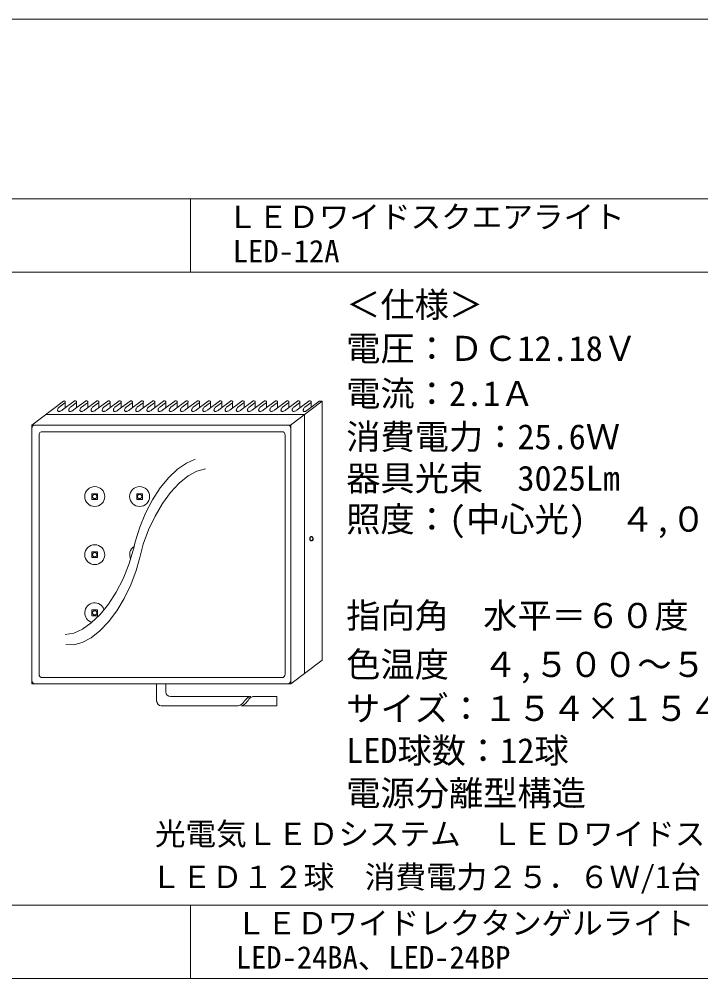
# Model space of a CAD drawing. Units: millimetres, scale not verified. Extents: x -589 to -26, y -1233 to 384.
# Drawn here: x -393.3 to -337.6, y 304.7 to 383.6 of the extents above; entities that cross this region are included whole.
import ezdxf
from ezdxf.enums import TextEntityAlignment as Align

# ---------------------------------------------------------------- set-up
doc = ezdxf.new("R2010")
doc.units = ezdxf.units.MM
doc.header["$LTSCALE"] = 3
doc.linetypes.add('DASHED1', pattern=[1.8, 1.2, -0.6])
for name, color, linetype, lineweight in [('0-0_建築図', 7, 'Continuous', 9), ('0-1', 7, 'Continuous', 18), ('0-2', 7, 'Continuous', 18)]:
    doc.layers.add(name, color=color, linetype=linetype, lineweight=lineweight)
doc.styles.add('ＭＳ ゴシック', font='')
doc.styles.get('ＭＳ ゴシック').set_extended_font_data('MS Gothic')

msp = doc.modelspace()

# ---------------------------------------------------------------- linework, layer by layer
at = {"layer": '0-0_建築図', "lineweight": 18}
for p, q in [((-34.489, 368.953), (-573.989, 368.953)), ((-379.323, 362.953), (-379.323, 368.953)), ((-34.489, 362.953), (-573.989, 362.953)), ((-573.989, 311.165), (-34.489, 311.165)), ((-379.323, 311.165), (-379.323, 305.165)), ((-34.489, 305.165), (-573.989, 305.165))]:
    msp.add_line(p, q, dxfattribs=at)
msp.add_lwpolyline([(-53.026, -12.539), (-25.899, -12.539), (-25.899, 383.642), (-588.606, 383.642), (-588.606, -12.573)], dxfattribs=at)
at = {"layer": '0-2'}
for p, q in [((-389.704, 352.404), (-392.29, 350.447)), ((-388.822, 352.408), (-389.779, 351.683)), ((-389.582, 352.39), (-389.591, 352.399)), ((-389.555, 352.324), (-389.555, 351.842)), ((-387.909, 352.408), (-388.866, 351.683)), ((-388.714, 352.426), (-388.769, 352.426)), ((-388.628, 352.338), (-388.628, 351.863)), ((-386.995, 352.408), (-387.953, 351.683)), ((-387.798, 352.426), (-387.856, 352.426)), ((-387.712, 352.324), (-387.712, 351.866)), ((-386.082, 352.408), (-387.039, 351.683)), ((-386.885, 352.426), (-386.942, 352.426)), ((-386.798, 352.324), (-386.798, 351.866)), ((-385.169, 352.408), (-386.126, 351.683)), ((-385.972, 352.426), (-386.029, 352.426)), ((-385.885, 352.324), (-385.885, 351.866)), ((-384.255, 352.408), (-385.213, 351.683)), ((-385.058, 352.426), (-385.116, 352.426)), ((-384.972, 352.324), (-384.972, 351.866)), ((-383.342, 352.408), (-384.299, 351.683)), ((-384.202, 352.426), (-384.145, 352.426)), ((-384.058, 352.324), (-384.058, 351.866)), ((-382.429, 352.408), (-383.386, 351.683)), ((-383.231, 352.426), (-383.289, 352.426)), ((-381.515, 352.408), (-382.473, 351.683)), ((-382.318, 352.426), (-382.376, 352.426)), ((-382.232, 352.324), (-382.232, 351.866)), ((-380.602, 352.408), (-381.559, 351.683)), ((-381.405, 352.426), (-381.462, 352.426)), ((-381.318, 352.324), (-381.318, 351.814)), ((-379.689, 352.408), (-380.646, 351.683)), ((-380.491, 352.426), (-380.549, 352.426)), ((-380.405, 352.324), (-380.405, 351.866)), ((-378.775, 352.408), (-379.733, 351.683)), ((-379.578, 352.426), (-379.636, 352.426)), ((-377.862, 352.408), (-378.819, 351.683)), ((-378.665, 352.426), (-378.722, 352.426)), ((-378.578, 352.324), (-378.578, 351.866)), ((-376.949, 352.408), (-377.906, 351.683)), ((-377.751, 352.426), (-377.809, 352.426)), ((-377.665, 352.324), (-377.665, 351.866)), ((-376.035, 352.408), (-376.993, 351.683)), ((-376.838, 352.426), (-376.896, 352.426)), ((-376.752, 352.324), (-376.752, 351.866)), ((-375.122, 352.408), (-376.079, 351.683)), ((-375.925, 352.426), (-375.982, 352.426)), ((-374.209, 352.408), (-375.166, 351.683)), ((-375.011, 352.426), (-375.069, 352.426)), ((-374.925, 352.324), (-374.925, 351.866)), ((-373.295, 352.408), (-374.253, 351.683)), ((-374.156, 352.426), (-374.098, 352.426)), ((-374.012, 352.324), (-374.012, 351.866)), ((-372.382, 352.408), (-373.339, 351.683)), ((-373.242, 352.426), (-373.185, 352.426)), ((-373.098, 352.324), (-373.098, 351.866)), ((-371.469, 352.408), (-372.426, 351.683)), ((-372.271, 352.426), (-372.329, 352.426)), ((-372.185, 352.324), (-372.185, 351.866)), ((-370.555, 352.408), (-371.513, 351.683)), ((-371.358, 352.426), (-371.416, 352.426)), ((-371.272, 352.324), (-371.272, 351.866)), ((-371.142, 350.432), (-368.545, 352.398)), ((-369.642, 352.408), (-370.599, 351.683)), ((-370.445, 352.426), (-370.502, 352.426)), ((-370.358, 352.324), (-370.358, 351.866)), ((-368.828, 352.38), (-369.92, 351.554)), ((-369.531, 352.426), (-369.589, 352.426)), ((-369.445, 352.324), (-369.445, 351.914)), ((-368.776, 352.398), (-368.545, 352.398)), ((-368.545, 352.398), (-368.545, 331.206)), ((-389.589, 352.256), (-390.055, 351.903)), ((-388.662, 352.268), (-389.132, 351.913)), ((-387.745, 352.268), (-388.229, 351.903)), ((-386.832, 352.268), (-387.315, 351.903)), ((-385.919, 352.268), (-386.39, 351.911)), ((-385.005, 352.268), (-385.489, 351.903)), ((-384.092, 352.268), (-384.575, 351.903)), ((-383.179, 352.268), (-383.662, 351.903)), ((-383.179, 352.268), (-383.179, 351.84)), ((-382.265, 352.268), (-382.737, 351.911)), ((-381.352, 352.268), (-381.824, 351.911)), ((-380.439, 352.268), (-380.922, 351.903)), ((-379.525, 352.268), (-379.997, 351.911)), ((-379.525, 352.268), (-379.525, 351.84)), ((-378.612, 352.268), (-379.095, 351.903)), ((-377.699, 352.268), (-378.182, 351.903)), ((-376.785, 352.268), (-377.269, 351.903)), ((-375.872, 352.268), (-376.355, 351.903)), ((-375.872, 352.268), (-375.872, 351.84)), ((-374.959, 352.268), (-375.43, 351.911)), ((-374.045, 352.268), (-374.517, 351.911)), ((-373.132, 352.268), (-373.615, 351.903)), ((-372.219, 352.268), (-372.702, 351.903)), ((-371.305, 352.268), (-371.788, 351.903)), ((-370.392, 352.268), (-370.864, 351.911)), ((-369.479, 352.268), (-369.962, 351.903)), ((-391.159, 351.303), (-369.992, 351.303)), ((-369.992, 351.303), (-369.992, 330.111)), ((-392.015, 350.447), (-392.29, 350.447)), ((-392.29, 350.172), (-392.29, 350.447)), ((-392.29, 350.172), (-392.29, 329.541)), ((-392.015, 350.447), (-371.796, 350.447)), ((-391.696, 330.05), (-391.696, 349.628)), ((-371.846, 349.9), (-391.424, 349.9)), ((-371.574, 330.05), (-371.574, 349.628)), ((-383.925, 340.516), (-383.939, 340.516)), ((-383.922, 340.516), (-383.925, 340.516)), ((-371.108, 329.266), (-368.545, 331.206)), ((-392.29, 329.541), (-392.29, 329.266)), ((-371.846, 329.778), (-391.424, 329.778)), ((-371.108, 329.541), (-371.108, 329.266)), ((-392.015, 329.266), (-392.29, 329.266)), ((-392.015, 329.266), (-371.384, 329.266)), ((-382.077, 327.835), (-382.077, 329.265)), ((-381.321, 328.6), (-381.321, 329.265)), ((-371.384, 329.266), (-371.108, 329.266)), ((-374.389, 328.236), (-380.954, 328.236)), ((-372.25, 328.236), (-374.143, 328.236)), ((-372.25, 327.479), (-372.25, 328.236)), ((-381.702, 327.479), (-375.402, 327.479)), ((-375.158, 327.479), (-372.25, 327.479))]:
    msp.add_line(p, q, dxfattribs=at)
at = {"layer": '0-2', "linetype": 'DASHED1'}
for p, q in [((-386.907, 335.312), (-387.376, 335.312)), ((-387.376, 335.312), (-387.376, 334.843))]:
    msp.add_line(p, q, dxfattribs=at)
at = {"layer": '0-2'}
for points in [[(-390.045, 351.913), (-390.085, 351.869), (-390.12, 351.824), (-390.147, 351.779), (-390.167, 351.735), (-390.179, 351.693), (-390.182, 351.655), (-390.176, 351.622), (-390.161, 351.595), (-390.138, 351.575), (-390.108, 351.562), (-390.072, 351.556), (-390.03, 351.559), (-389.983, 351.569), (-389.934, 351.587), (-389.884, 351.612), (-389.834, 351.643), (-389.786, 351.679), (-389.78, 351.684)], [(-389.132, 351.913), (-389.172, 351.869), (-389.206, 351.824), (-389.234, 351.779), (-389.254, 351.735), (-389.265, 351.693), (-389.268, 351.655), (-389.262, 351.622), (-389.248, 351.595), (-389.225, 351.575), (-389.195, 351.562), (-389.158, 351.556), (-389.116, 351.559), (-389.07, 351.569), (-389.021, 351.587), (-388.971, 351.612), (-388.921, 351.643), (-388.873, 351.679), (-388.867, 351.684)], [(-388.218, 351.913), (-388.259, 351.869), (-388.293, 351.824), (-388.321, 351.779), (-388.341, 351.735), (-388.352, 351.693), (-388.355, 351.655), (-388.349, 351.622), (-388.334, 351.595), (-388.312, 351.575), (-388.282, 351.562), (-388.245, 351.556), (-388.203, 351.559), (-388.157, 351.569), (-388.108, 351.587), (-388.057, 351.612), (-388.007, 351.643), (-387.959, 351.679), (-387.953, 351.684)], [(-387.305, 351.913), (-387.345, 351.869), (-387.38, 351.824), (-387.407, 351.779), (-387.427, 351.735), (-387.439, 351.693), (-387.442, 351.655), (-387.436, 351.622), (-387.421, 351.595), (-387.398, 351.575), (-387.368, 351.562), (-387.332, 351.556), (-387.289, 351.559), (-387.243, 351.569), (-387.194, 351.587), (-387.144, 351.612), (-387.094, 351.643), (-387.046, 351.679), (-387.04, 351.684)], [(-386.392, 351.913), (-386.432, 351.869), (-386.466, 351.824), (-386.494, 351.779), (-386.514, 351.735), (-386.525, 351.693), (-386.528, 351.655), (-386.522, 351.622), (-386.508, 351.595), (-386.485, 351.575), (-386.455, 351.562), (-386.418, 351.556), (-386.376, 351.559), (-386.33, 351.569), (-386.281, 351.587), (-386.231, 351.612), (-386.181, 351.643), (-386.132, 351.679), (-386.127, 351.684)], [(-385.478, 351.913), (-385.519, 351.869), (-385.553, 351.824), (-385.581, 351.779), (-385.601, 351.735), (-385.612, 351.693), (-385.615, 351.655), (-385.609, 351.622), (-385.594, 351.595), (-385.572, 351.575), (-385.542, 351.562), (-385.505, 351.556), (-385.463, 351.559), (-385.417, 351.569), (-385.368, 351.587), (-385.317, 351.612), (-385.267, 351.643), (-385.219, 351.679), (-385.213, 351.684)], [(-384.565, 351.913), (-384.605, 351.869), (-384.64, 351.824), (-384.667, 351.779), (-384.687, 351.735), (-384.699, 351.693), (-384.702, 351.655), (-384.696, 351.622), (-384.681, 351.595), (-384.658, 351.575), (-384.628, 351.562), (-384.592, 351.556), (-384.549, 351.559), (-384.503, 351.569), (-384.454, 351.587), (-384.404, 351.612), (-384.354, 351.643), (-384.306, 351.679), (-384.3, 351.684)], [(-383.652, 351.913), (-383.692, 351.869), (-383.726, 351.824), (-383.754, 351.779), (-383.774, 351.735), (-383.785, 351.693), (-383.788, 351.655), (-383.782, 351.622), (-383.768, 351.595), (-383.745, 351.575), (-383.715, 351.562), (-383.678, 351.556), (-383.636, 351.559), (-383.59, 351.569), (-383.541, 351.587), (-383.491, 351.612), (-383.441, 351.643), (-383.392, 351.679), (-383.387, 351.684)], [(-382.738, 351.913), (-382.779, 351.869), (-382.813, 351.824), (-382.841, 351.779), (-382.86, 351.735), (-382.872, 351.693), (-382.875, 351.655), (-382.869, 351.622), (-382.854, 351.595), (-382.832, 351.575), (-382.802, 351.562), (-382.765, 351.556), (-382.723, 351.559), (-382.677, 351.569), (-382.628, 351.587), (-382.577, 351.612), (-382.527, 351.643), (-382.479, 351.679), (-382.473, 351.684)], [(-381.825, 351.913), (-381.865, 351.869), (-381.9, 351.824), (-381.927, 351.779), (-381.947, 351.735), (-381.959, 351.693), (-381.962, 351.655), (-381.956, 351.622), (-381.941, 351.595), (-381.918, 351.575), (-381.888, 351.562), (-381.852, 351.556), (-381.809, 351.559), (-381.763, 351.569), (-381.714, 351.587), (-381.664, 351.612), (-381.614, 351.643), (-381.566, 351.679), (-381.56, 351.684)], [(-380.912, 351.913), (-380.952, 351.869), (-380.986, 351.824), (-381.014, 351.779), (-381.034, 351.735), (-381.045, 351.693), (-381.048, 351.655), (-381.042, 351.622), (-381.028, 351.595), (-381.005, 351.575), (-380.975, 351.562), (-380.938, 351.556), (-380.896, 351.559), (-380.85, 351.569), (-380.801, 351.587), (-380.751, 351.612), (-380.701, 351.643), (-380.652, 351.679), (-380.647, 351.684)], [(-379.998, 351.913), (-380.039, 351.869), (-380.073, 351.824), (-380.101, 351.779), (-380.12, 351.735), (-380.132, 351.693), (-380.135, 351.655), (-380.129, 351.622), (-380.114, 351.595), (-380.092, 351.575), (-380.062, 351.562), (-380.025, 351.556), (-379.983, 351.559), (-379.937, 351.569), (-379.888, 351.587), (-379.837, 351.612), (-379.787, 351.643), (-379.739, 351.679), (-379.733, 351.684)], [(-379.085, 351.913), (-379.125, 351.869), (-379.16, 351.824), (-379.187, 351.779), (-379.207, 351.735), (-379.219, 351.693), (-379.222, 351.655), (-379.216, 351.622), (-379.201, 351.595), (-379.178, 351.575), (-379.148, 351.562), (-379.112, 351.556), (-379.069, 351.559), (-379.023, 351.569), (-378.974, 351.587), (-378.924, 351.612), (-378.874, 351.643), (-378.826, 351.679), (-378.82, 351.684)], [(-378.172, 351.913), (-378.212, 351.869), (-378.246, 351.824), (-378.274, 351.779), (-378.294, 351.735), (-378.305, 351.693), (-378.308, 351.655), (-378.302, 351.622), (-378.288, 351.595), (-378.265, 351.575), (-378.235, 351.562), (-378.198, 351.556), (-378.156, 351.559), (-378.11, 351.569), (-378.061, 351.587), (-378.011, 351.612), (-377.961, 351.643), (-377.912, 351.679), (-377.907, 351.684)], [(-377.258, 351.913), (-377.299, 351.869), (-377.333, 351.824), (-377.361, 351.779), (-377.38, 351.735), (-377.392, 351.693), (-377.395, 351.655), (-377.389, 351.622), (-377.374, 351.595), (-377.352, 351.575), (-377.322, 351.562), (-377.285, 351.556), (-377.243, 351.559), (-377.197, 351.569), (-377.148, 351.587), (-377.097, 351.612), (-377.047, 351.643), (-376.999, 351.679), (-376.993, 351.684)], [(-376.345, 351.913), (-376.385, 351.869), (-376.42, 351.824), (-376.447, 351.779), (-376.467, 351.735), (-376.479, 351.693), (-376.481, 351.655), (-376.476, 351.622), (-376.461, 351.595), (-376.438, 351.575), (-376.408, 351.562), (-376.372, 351.556), (-376.329, 351.559), (-376.283, 351.569), (-376.234, 351.587), (-376.184, 351.612), (-376.134, 351.643), (-376.086, 351.679), (-376.08, 351.684)], [(-375.432, 351.913), (-375.472, 351.869), (-375.506, 351.824), (-375.534, 351.779), (-375.554, 351.735), (-375.565, 351.693), (-375.568, 351.655), (-375.562, 351.622), (-375.548, 351.595), (-375.525, 351.575), (-375.495, 351.562), (-375.458, 351.556), (-375.416, 351.559), (-375.37, 351.569), (-375.321, 351.587), (-375.271, 351.612), (-375.221, 351.643), (-375.172, 351.679), (-375.167, 351.684)], [(-374.518, 351.913), (-374.559, 351.869), (-374.593, 351.824), (-374.621, 351.779), (-374.64, 351.735), (-374.652, 351.693), (-374.655, 351.655), (-374.649, 351.622), (-374.634, 351.595), (-374.612, 351.575), (-374.582, 351.562), (-374.545, 351.556), (-374.503, 351.559), (-374.457, 351.569), (-374.408, 351.587), (-374.357, 351.612), (-374.307, 351.643), (-374.259, 351.679), (-374.253, 351.684)], [(-373.605, 351.913), (-373.645, 351.869), (-373.68, 351.824), (-373.707, 351.779), (-373.727, 351.735), (-373.739, 351.693), (-373.741, 351.655), (-373.736, 351.622), (-373.721, 351.595), (-373.698, 351.575), (-373.668, 351.562), (-373.632, 351.556), (-373.589, 351.559), (-373.543, 351.569), (-373.494, 351.587), (-373.444, 351.612), (-373.394, 351.643), (-373.346, 351.679), (-373.34, 351.684)], [(-372.692, 351.913), (-372.732, 351.869), (-372.766, 351.824), (-372.794, 351.779), (-372.814, 351.735), (-372.825, 351.693), (-372.828, 351.655), (-372.822, 351.622), (-372.808, 351.595), (-372.785, 351.575), (-372.755, 351.562), (-372.718, 351.556), (-372.676, 351.559), (-372.63, 351.569), (-372.581, 351.587), (-372.531, 351.612), (-372.481, 351.643), (-372.432, 351.679), (-372.427, 351.684)], [(-371.778, 351.913), (-371.819, 351.869), (-371.853, 351.824), (-371.881, 351.779), (-371.9, 351.735), (-371.912, 351.693), (-371.915, 351.655), (-371.909, 351.622), (-371.894, 351.595), (-371.872, 351.575), (-371.842, 351.562), (-371.805, 351.556), (-371.763, 351.559), (-371.716, 351.569), (-371.667, 351.587), (-371.617, 351.612), (-371.567, 351.643), (-371.519, 351.679), (-371.513, 351.684)], [(-370.865, 351.913), (-370.905, 351.869), (-370.94, 351.824), (-370.967, 351.779), (-370.987, 351.735), (-370.999, 351.693), (-371.001, 351.655), (-370.996, 351.622), (-370.981, 351.595), (-370.958, 351.575), (-370.928, 351.562), (-370.892, 351.556), (-370.849, 351.559), (-370.803, 351.569), (-370.754, 351.587), (-370.704, 351.612), (-370.654, 351.643), (-370.606, 351.679), (-370.6, 351.684)], [(-369.962, 351.903), (-370.002, 351.859), (-370.037, 351.814), (-370.064, 351.769), (-370.084, 351.725), (-370.096, 351.683), (-370.098, 351.645), (-370.092, 351.612), (-370.078, 351.585), (-370.055, 351.565), (-370.025, 351.552), (-369.988, 351.546), (-369.946, 351.549), (-369.92, 351.554)], [(-371.108, 329.541), (-371.108, 350.447), (-371.796, 350.447)], [(-378.936, 347.643), (-379.65, 347.334), (-380.377, 346.83), (-381.095, 346.145), (-381.782, 345.301), (-382.417, 344.322), (-382.98, 343.24), (-383.455, 342.085), (-383.827, 340.895), (-383.976, 340.273)], [(-378.088, 346.87), (-378.786, 346.674), (-379.508, 346.276), (-380.234, 345.689), (-380.941, 344.929), (-381.606, 344.021), (-382.211, 342.992), (-382.737, 341.873), (-383.167, 340.698), (-383.49, 339.503), (-383.508, 339.418)], [(-389.545, 333.302), (-388.863, 333.415), (-388.148, 333.734), (-387.421, 334.247), (-386.704, 334.94), (-386.019, 335.792), (-385.388, 336.776), (-384.828, 337.863), (-384.358, 339.02), (-383.991, 340.211), (-383.976, 340.27)], [(-389.506, 332.489), (-388.859, 332.461), (-388.164, 332.641), (-387.442, 333.023), (-386.716, 333.596), (-386.007, 334.343), (-385.337, 335.24), (-384.727, 336.261), (-384.194, 337.374), (-383.756, 338.546), (-383.503, 339.415)], [(-375.402, 327.479), (-375.327, 327.492), (-375.247, 327.524), (-375.164, 327.574), (-375.08, 327.642), (-374.999, 327.724), (-374.922, 327.819), (-374.886, 327.87)], [(-375.158, 327.479), (-375.083, 327.492), (-375.003, 327.524), (-374.92, 327.574), (-374.836, 327.642), (-374.754, 327.724), (-374.678, 327.819), (-374.642, 327.87)], [(-374.389, 328.236), (-374.464, 328.223), (-374.544, 328.19), (-374.627, 328.14), (-374.711, 328.072), (-374.792, 327.989), (-374.869, 327.894), (-374.903, 327.845)], [(-374.129, 328.236), (-374.202, 328.227), (-374.281, 328.199), (-374.364, 328.152), (-374.448, 328.088), (-374.53, 328.009), (-374.608, 327.916), (-374.659, 327.845)]]:
    msp.add_lwpolyline(points, dxfattribs=at)
at = {"layer": '0-2', "linetype": 'DASHED1'}
for points in [[(-387.376, 344.36), (-386.907, 344.36), (-386.907, 344.829), (-387.376, 344.829)], [(-383.705, 344.36), (-383.236, 344.36), (-383.236, 344.829), (-383.705, 344.829)], [(-387.376, 339.601), (-386.907, 339.601), (-386.907, 340.071), (-387.376, 340.071)]]:
    msp.add_lwpolyline(points, close=True, dxfattribs=at)
at = {"layer": '0-2'}
for points in [[(-369.423, 341.315), (-369.448, 341.312), (-369.472, 341.305), (-369.495, 341.292), (-369.515, 341.275), (-369.533, 341.253), (-369.548, 341.229), (-369.558, 341.201), (-369.565, 341.172), (-369.567, 341.142), (-369.565, 341.112), (-369.558, 341.083), (-369.548, 341.056), (-369.533, 341.031), (-369.515, 341.01), (-369.495, 340.993), (-369.472, 340.98), (-369.448, 340.972), (-369.423, 340.97), (-369.398, 340.972), (-369.374, 340.98), (-369.351, 340.993), (-369.33, 341.01), (-369.313, 341.031), (-369.298, 341.056), (-369.288, 341.083), (-369.281, 341.112), (-369.279, 341.142), (-369.281, 341.172), (-369.288, 341.201), (-369.298, 341.229), (-369.313, 341.253), (-369.33, 341.275), (-369.351, 341.292), (-369.374, 341.305), (-369.398, 341.312)], [(-369.423, 341.293), (-369.444, 341.291), (-369.465, 341.284), (-369.484, 341.273), (-369.501, 341.258), (-369.516, 341.239), (-369.528, 341.218), (-369.537, 341.194), (-369.543, 341.169), (-369.545, 341.142), (-369.543, 341.116), (-369.537, 341.091), (-369.528, 341.067), (-369.516, 341.045), (-369.501, 341.027), (-369.484, 341.012), (-369.465, 341.001), (-369.444, 340.994), (-369.423, 340.992), (-369.402, 340.994), (-369.381, 341.001), (-369.362, 341.012), (-369.345, 341.027), (-369.329, 341.045), (-369.317, 341.067), (-369.308, 341.091), (-369.303, 341.116), (-369.301, 341.142), (-369.303, 341.169), (-369.308, 341.194), (-369.317, 341.218), (-369.329, 341.239), (-369.345, 341.258), (-369.362, 341.273), (-369.381, 341.284), (-369.402, 341.291)]]:
    msp.add_lwpolyline(points, close=True, dxfattribs=at)
at = {"layer": '0-2', "linetype": 'DASHED1'}
msp.add_lwpolyline([(-387.376, 334.843), (-386.907, 334.843), (-386.907, 335.312)], dxfattribs=at)
at = {"layer": '0-2'}
for centre in [(-387.141, 344.595), (-383.47, 344.595), (-387.141, 339.836)]:
    msp.add_circle(centre, 0.816, dxfattribs=at)
at = {"layer": '0-2', "linetype": 'DASHED1'}
for centre in [(-387.141, 344.595), (-383.47, 344.595), (-387.141, 339.836), (-387.141, 335.077)]:
    msp.add_circle(centre, 0.177, dxfattribs=at)
at = {"layer": '0-2'}
for centre, radius, start, end in [((-389.651, 352.335), 0.0875, 47.01274, 127.12802), ((-389.641, 352.326), 0.0875, 307.12802, 47.01274), ((-388.769, 352.338), 0.0875, 90, 127.12802), ((-388.714, 352.338), 0.0875, 307.12802, 90), ((-387.856, 352.338), 0.0875, 90, 127.12802), ((-387.798, 352.338), 0.0875, 307.12802, 90), ((-386.942, 352.338), 0.0875, 90, 127.12802), ((-386.885, 352.338), 0.0875, 307.12802, 90), ((-386.029, 352.338), 0.0875, 90, 127.12802), ((-385.972, 352.338), 0.0875, 307.12802, 90), ((-385.116, 352.338), 0.0875, 90, 127.12802), ((-385.058, 352.338), 0.0875, 307.12802, 90), ((-384.202, 352.338), 0.0875, 90, 127.12802), ((-384.145, 352.338), 0.0875, 307.12802, 90), ((-383.289, 352.338), 0.0875, 90, 127.12802), ((-383.231, 352.338), 0.0875, 307.12802, 90), ((-382.376, 352.338), 0.0875, 90, 127.12802), ((-382.318, 352.338), 0.0875, 307.12802, 90), ((-381.462, 352.338), 0.0875, 90, 127.12802), ((-381.405, 352.338), 0.0875, 307.12802, 90), ((-380.549, 352.338), 0.0875, 90, 127.12802), ((-380.491, 352.338), 0.0875, 307.12802, 90), ((-379.636, 352.338), 0.0875, 90, 127.12802), ((-379.578, 352.338), 0.0875, 307.12802, 90), ((-378.722, 352.338), 0.0875, 90, 127.12802), ((-378.665, 352.338), 0.0875, 307.12802, 90), ((-377.809, 352.338), 0.0875, 90, 127.12802), ((-377.751, 352.338), 0.0875, 307.12802, 90), ((-376.896, 352.338), 0.0875, 90, 127.12802), ((-376.838, 352.338), 0.0875, 307.12802, 90), ((-375.982, 352.338), 0.0875, 90, 127.12802), ((-375.925, 352.338), 0.0875, 307.12802, 90), ((-375.069, 352.338), 0.0875, 90, 127.12802), ((-375.011, 352.338), 0.0875, 307.12802, 90), ((-374.156, 352.338), 0.0875, 90, 127.12802), ((-374.098, 352.338), 0.0875, 307.12802, 90), ((-373.242, 352.338), 0.0875, 90, 127.12802), ((-373.185, 352.338), 0.0875, 307.12802, 89.99997), ((-372.329, 352.338), 0.0875, 90, 127.12802), ((-372.271, 352.338), 0.0875, 307.12802, 90), ((-371.416, 352.338), 0.0875, 90, 127.12802), ((-371.358, 352.338), 0.0875, 307.12802, 90), ((-370.502, 352.338), 0.0875, 90, 127.12802), ((-370.445, 352.338), 0.0875, 307.12802, 89.99997), ((-369.589, 352.338), 0.0875, 90, 127.12802), ((-369.531, 352.338), 0.0875, 307.12802, 90), ((-368.776, 352.311), 0.0875, 90, 127.12802), ((-392.015, 350.172), 0.275, 90, 180), ((-371.384, 350.172), 0.275, 0, 90), ((-391.424, 349.628), 0.272, 90, 180), ((-371.846, 349.628), 0.272, 0, 90), ((-383.47, 339.836), 0.816, 123.59493, 206.05829), ((-387.141, 335.077), 0.816, 18.3504, 254.00213), ((-392.015, 329.541), 0.275, 180, 270), ((-391.424, 330.05), 0.272, 180, 270), ((-371.846, 330.05), 0.272, 270, 0), ((-371.384, 329.541), 0.275, 270, 0), ((-380.944, 328.614), 0.378, 181.26367, 269.28381), ((-381.698, 327.857), 0.378, 181.26367, 269.28381)]:
    msp.add_arc(centre, radius, start, end, dxfattribs=at)

# ---------------------------------------------------------------- texts
at = {"layer": '0-1', "style": 'ＭＳ ゴシック'}
for s, height, p in [('ＬＥＤワイドスクエアライト', 1.833, (-376.316, 366.01)), ('LED-12A', 1.833, (-375.853, 363.211)), ('＜仕様＞', 2.053, (-366.58, 358.653)), ('電圧：ＤＣ12.18Ｖ', 2.053, (-366.58, 355.074)), ('電流：2.1Ａ', 2.053, (-366.58, 351.379)), ('消費電力：25.6Ｗ', 2.053, (-366.58, 347.845)), ('器具光束\u30003025Lm', 2.053, (-366.58, 344.452)), ('照度：(中心光)\u3000４,０６１[Ｌｘ／１ｍ]\u3000', 2.053, (-366.58, 341.104)), ('指向角\u3000水平＝６０度\u3000垂直＝６０度', 2.053, (-366.58, 333.216)), ('色温度\u3000４,５００～５,２００Ｋ', 2.053, (-366.58, 329.215)), ('サイズ：１５４×１５４×３９ｍｍ', 2.053, (-366.58, 325.615)), ('LED球数：12球', 2.053, (-366.58, 322.165)), ('電源分離型構造', 2.053, (-366.58, 318.684)), ('光電気ＬＥＤシステム\u3000ＬＥＤワイドスクエアライト相当品', 1.833, (-382.219, 315.525)), ('ＬＥＤ１２球\u3000消費電力２５．６Ｗ/1台\u3000看板照明・街路灯・投光器', 1.833, (-382.56, 312.001)), ('ＬＥＤワイドレクタンゲルライト', 1.833, (-375.604, 308.222)), ('LED-24BA、LED-24BP', 1.833, (-375.604, 305.424))]:
    msp.add_text(s, height=height, dxfattribs=at).set_placement(p, align=Align.BOTTOM_LEFT)

doc.saveas('drawing.dxf')
